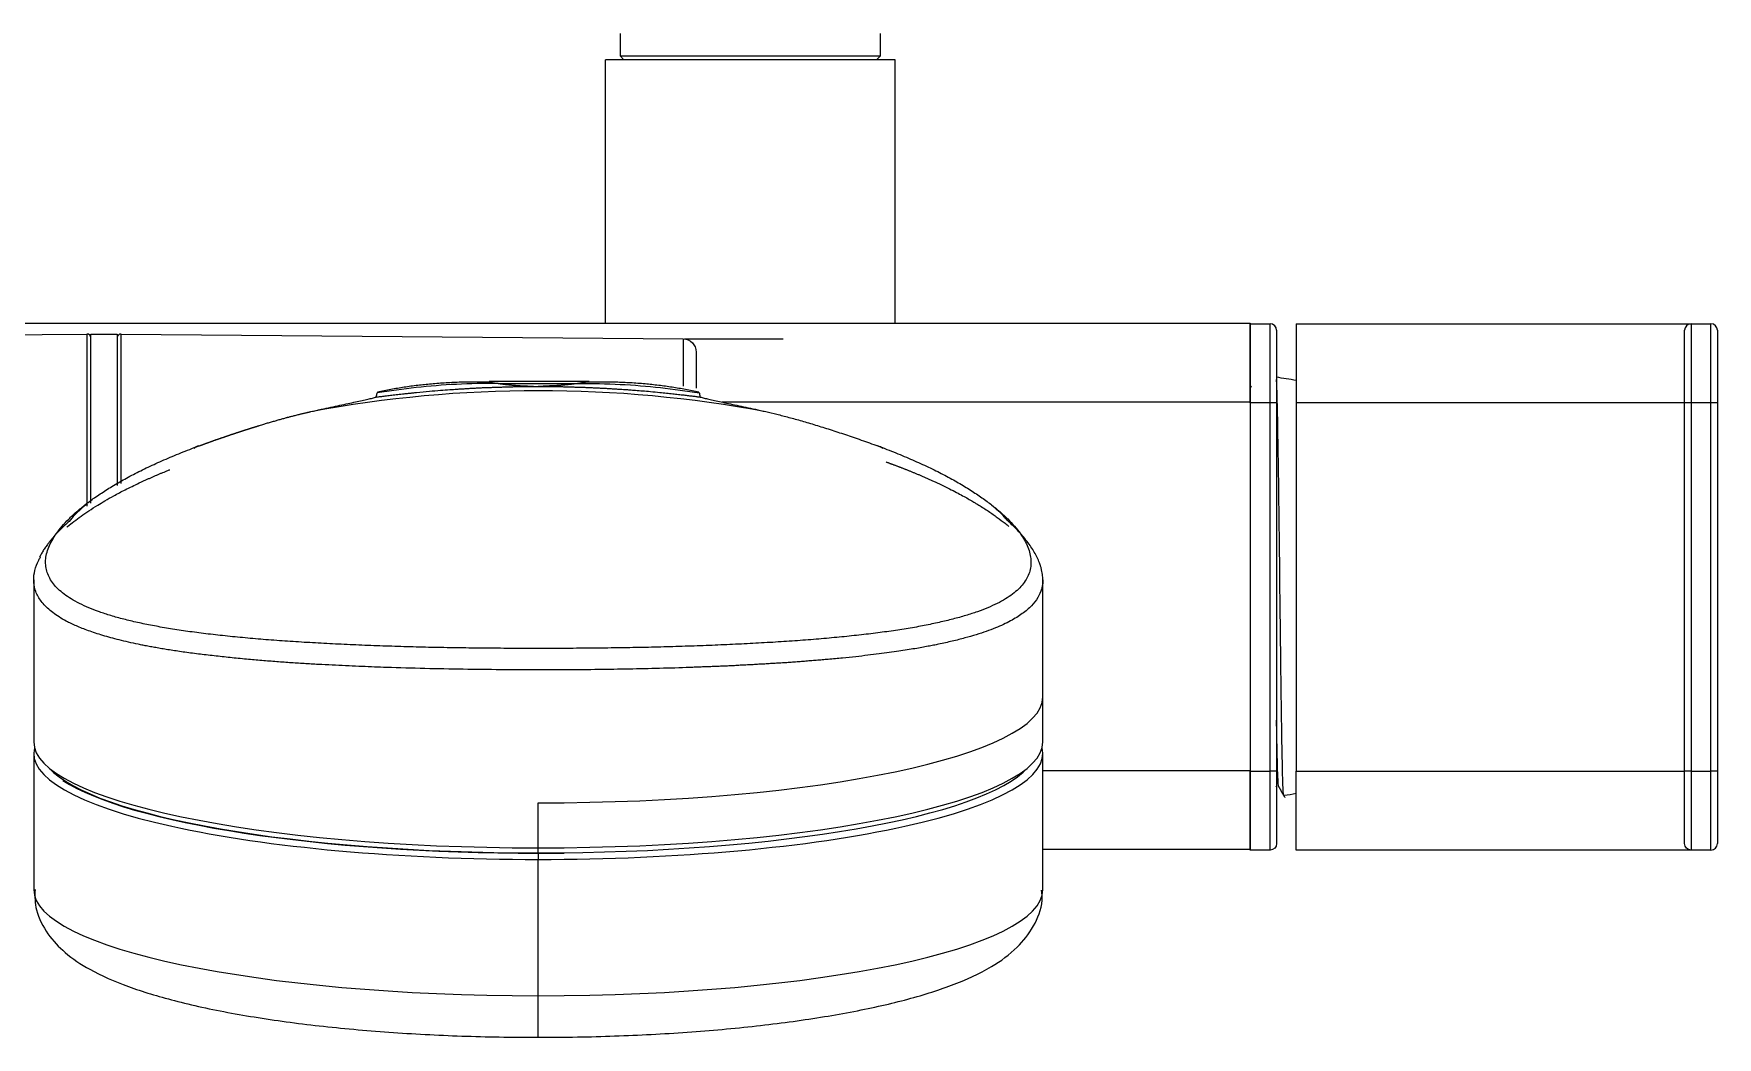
# Model space of a CAD drawing. Header units: millimetres. Extents: x 2915 to 5291, y 1031 to 4391.
# Drawn here: x 3792.6 to 3920.6, y 3915.3 to 3991.6 of the extents above; entities that cross this region are included whole.
import ezdxf

# ---------------------------------------------------------------- set-up
doc = ezdxf.new("R2010")
doc.units = ezdxf.units.MM

msp = doc.modelspace()

# ---------------------------------------------------------------- linework, layer by layer
at = {"linetype": 'Continuous', "lineweight": 18}
for p, q in [((3837.17, 3991.56), (3837.17, 3989.86)), ((3856.97, 3989.86), (3856.97, 3991.56)), ((3837.17, 3989.86), (3837.47, 3989.56)), ((3837.17, 3989.86), (3856.97, 3989.86)), ((3856.67, 3989.56), (3856.97, 3989.86)), ((3858.07, 3989.56), (3836.07, 3989.56)), ((3836.07, 3969.56), (3836.07, 3989.56)), ((3858.07, 3969.56), (3858.07, 3989.56)), ((3781.06, 3969.56), (3885.07, 3969.56)), ((3885.07, 3969.56), (3885.07, 3963.56)), ((3885.07, 3969.51), (3886.57, 3969.51)), ((3885.07, 3963.51), (3885.07, 3969.51)), ((3888.56, 3969.51), (3918.57, 3969.51)), ((3888.56, 3969.51), (3888.56, 3963.51)), ((3918.57, 3969.51), (3920.07, 3969.51)), ((3781.06, 3968.59), (3796.66, 3968.73)), ((3796.66, 3968.73), (3796.66, 3955.64)), ((3796.96, 3968.73), (3798.96, 3968.73)), ((3796.96, 3955.88), (3796.96, 3968.73)), ((3798.96, 3968.73), (3798.96, 3957.22)), ((3799.26, 3968.73), (3841.97, 3968.36)), ((3799.26, 3957.37), (3799.26, 3968.73)), ((3842.07, 3968.36), (3849.57, 3968.36)), ((3887.07, 3969.01), (3887.07, 3963.51)), ((3918.07, 3963.51), (3918.07, 3969.01)), ((3920.57, 3969.01), (3920.57, 3963.51)), ((3842.96, 3967.36), (3842.96, 3964.62)), ((3885.07, 3963.56), (3885.07, 3935.56)), ((3885.07, 3963.51), (3885.07, 3935.51)), ((3887.07, 3963.51), (3887.07, 3935.51)), ((3888.56, 3963.51), (3888.56, 3935.51)), ((3918.07, 3935.51), (3918.07, 3963.51)), ((3920.57, 3963.51), (3920.57, 3935.51)), ((3792.61, 3950.05), (3792.61, 3937.73)), ((3869.31, 3941.15), (3869.31, 3950.1)), ((3869.31, 3937.73), (3869.31, 3941.15)), ((3792.61, 3936.85), (3792.61, 3926.49)), ((3869.31, 3926.49), (3869.31, 3936.85)), ((3885.07, 3935.56), (3885.07, 3929.56)), ((3885.07, 3929.51), (3885.07, 3935.51)), ((3887.07, 3935.51), (3887.07, 3930.01)), ((3888.56, 3929.51), (3888.56, 3935.51)), ((3918.07, 3930.01), (3918.07, 3935.51)), ((3920.57, 3935.51), (3920.57, 3930.01)), ((3885.07, 3929.56), (3869.31, 3929.56)), ((3886.57, 3929.51), (3885.07, 3929.51)), ((3918.57, 3929.51), (3888.56, 3929.51)), ((3920.07, 3929.51), (3918.57, 3929.51))]:
    msp.add_line(p, q, dxfattribs=at)
at = {"linetype": 'Continuous', "lineweight": 13}
for p, q in [((3886.57, 3963.51), (3886.57, 3969.51)), ((3918.57, 3969.51), (3918.57, 3963.51)), ((3920.07, 3963.51), (3920.07, 3969.51)), ((3841.97, 3968.36), (3841.97, 3964.77)), ((3885.07, 3963.56), (3844.93, 3963.56)), ((3886.57, 3963.51), (3885.07, 3963.51)), ((3887.07, 3963.51), (3886.57, 3963.51)), ((3886.57, 3935.51), (3886.57, 3963.51)), ((3918.07, 3963.51), (3888.56, 3963.51)), ((3918.57, 3963.51), (3918.07, 3963.51)), ((3920.07, 3963.51), (3918.57, 3963.51)), ((3918.57, 3963.51), (3918.57, 3935.51)), ((3920.57, 3963.51), (3920.07, 3963.51)), ((3920.07, 3935.51), (3920.07, 3963.51)), ((3869.31, 3935.56), (3885.07, 3935.56)), ((3885.07, 3935.51), (3886.57, 3935.51)), ((3887.07, 3935.51), (3886.57, 3935.51)), ((3886.57, 3929.51), (3886.57, 3935.51)), ((3888.56, 3935.51), (3918.07, 3935.51)), ((3918.57, 3935.51), (3918.07, 3935.51)), ((3918.57, 3935.51), (3918.57, 3929.51)), ((3918.57, 3935.51), (3920.07, 3935.51)), ((3920.07, 3929.51), (3920.07, 3935.51)), ((3920.57, 3935.51), (3920.07, 3935.51)), ((3830.96, 3929.68), (3830.96, 3933.1)), ((3830.96, 3929.28), (3830.96, 3929.68)), ((3830.96, 3929.27), (3830.96, 3928.8)), ((3830.96, 3918.44), (3830.96, 3928.8)), ((3830.96, 3915.28), (3830.96, 3918.44))]:
    msp.add_line(p, q, dxfattribs=at)
at = {"linetype": 'Continuous', "lineweight": 18}
for centre, radius, start, end in [((3886.57, 3969.01), 0.5, 0, 90), ((3918.57, 3969.01), 0.5, 90, 180), ((3920.07, 3969.01), 0.5, 360, 90), ((3796.66, 3968.43), 0.3, 0, 90), ((3799.26, 3968.43), 0.3, 89.9687, 180), ((3879.87, 3915.96), 50, 79.9869, 81.7484), ((3879.87, 3983.06), 50, 278.9485, 280.0131), ((3920.07, 3930.01), 0.5, 270, 360)]:
    msp.add_arc(centre, radius, start, end, dxfattribs=at)
at = {"linetype": 'Continuous', "lineweight": 18, "extrusion": (0, 0, -1)}
for centre, radius, start, end in [((-3841.96, 3967.36), 1, 90.5, 179.998), ((-3886.57, 3930.01), 0.5, 180, 270), ((-3918.57, 3930.01), 0.5, 270, 0)]:
    msp.add_arc(centre, radius, start, end, dxfattribs=at)
at = {"linetype": 'Continuous', "lineweight": 13}
for centre, major_axis, ratio, start_param, end_param in [((3830.96, 3869.95), (94.49, 0), 0.999806, 1.386779, 1.754814), ((3830.96, 4314.91), (350, 0), 0.999865, 4.70364, 4.721138), ((3843.3, 353.54), (0.38, -3611.36), 0.004249, 3.118591, 3.122676), ((3830.96, 3941.15), (38.35, 0), 0.20996, 4.712389, 6.283154), ((3830.96, 3926.49), (38.35, 0), 0.20996, 3.141593, 4.712389), ((3830.96, 3926.49), (38.35, 0), 0.20996, 4.712389, 6.283185)]:
    msp.add_ellipse(centre, major_axis=major_axis, ratio=ratio, start_param=start_param, end_param=end_param, dxfattribs=at)
at = {"linetype": 'Continuous', "lineweight": 18}
for centre, major_axis, ratio, start_param, end_param in [((3805.56, 3958.78), (-0.52, 1.41), 0.642908, 6.168395, 6.585184), ((3856.36, 3958.78), (0.52, 1.41), 0.642906, 5.967745, 6.397975), ((3830.96, 3936.85), (-38.35, 0), 0.20996, 6.228551, 7.853982), ((3830.96, 3937.73), (38.35, 0), 0.20996, 3.141593, 4.712389), ((3830.96, 3937.73), (38.35, 0), 0.20996, 4.712389, 6.283185), ((3830.96, 3936.85), (-38.35, 0), 0.20996, 1.570796, 3.196227), ((3830.96, 3937.24), (37.85, 0), 0.20996, 3.328861, 4.712389), ((3830.96, 3937.24), (-37.95, 0), 0.20996, 0.310772, 1.570796), ((3830.96, 3937.24), (37.85, 0), 0.20996, 4.712389, 6.096702), ((3830.96, 3937.24), (-37.95, 0), 0.20996, 1.570796, 1.622731)]:
    msp.add_ellipse(centre, major_axis=major_axis, ratio=ratio, start_param=start_param, end_param=end_param, dxfattribs=at)
for points, knots in [([(3818.64, 3963.94), (3818.64, 3963.94), (3818.64, 3963.95), (3818.65, 3963.96), (3818.65, 3963.98), (3818.66, 3963.99), (3818.66, 3964), (3818.66, 3964.01), (3818.67, 3964.03), (3818.67, 3964.04), (3818.67, 3964.05), (3818.68, 3964.06), (3818.68, 3964.08), (3818.68, 3964.09), (3818.68, 3964.11), (3818.69, 3964.12), (3818.69, 3964.14), (3818.7, 3964.16), (3818.7, 3964.18), (3818.7, 3964.2), (3818.71, 3964.22), (3818.71, 3964.23), (3818.71, 3964.24), (3818.71, 3964.25)], [0, 0, 0, 0, 0.035104, 0.070768, 0.106995, 0.143782, 0.18113, 0.21904, 0.257511, 0.296544, 0.336137, 0.376292, 0.417008, 0.458286, 0.500125, 0.569394, 0.636725, 0.702117, 0.76557, 0.827086, 0.886662, 0.9443, 1, 1, 1, 1]), ([(3818.65, 3963.94), (3818.7, 3963.95), (3818.81, 3963.96), (3818.97, 3963.98), (3819.15, 3964), (3819.33, 3964.03), (3819.53, 3964.05), (3819.73, 3964.07), (3819.94, 3964.1), (3820.17, 3964.13), (3820.4, 3964.15), (3820.64, 3964.18), (3820.9, 3964.21), (3821.16, 3964.23), (3821.43, 3964.26), (3821.94, 3964.31), (3822.64, 3964.38), (3823.48, 3964.45), (3824.18, 3964.5), (3824.71, 3964.54), (3825.1, 3964.56), (3825.41, 3964.58), (3825.71, 3964.6), (3826.02, 3964.62), (3826.33, 3964.63), (3826.64, 3964.65), (3826.95, 3964.66), (3827.26, 3964.67), (3827.56, 3964.68), (3827.87, 3964.69), (3828.18, 3964.7), (3828.49, 3964.71), (3828.8, 3964.72), (3829.11, 3964.73), (3829.42, 3964.73), (3829.72, 3964.74), (3830.03, 3964.74), (3830.34, 3964.74), (3830.65, 3964.74), (3830.86, 3964.74), (3830.96, 3964.74)], [0, 0, 0, 0, 0.01271, 0.026212, 0.040505, 0.05559, 0.071466, 0.088134, 0.105594, 0.123845, 0.142887, 0.162722, 0.183348, 0.204766, 0.226975, 0.249977, 0.329383, 0.397526, 0.454405, 0.500018, 0.525018, 0.550018, 0.575018, 0.600018, 0.625017, 0.650017, 0.675017, 0.700016, 0.725015, 0.750015, 0.775014, 0.800013, 0.825012, 0.85001, 0.875009, 0.900007, 0.925006, 0.950004, 0.975002, 1, 1, 1, 1]), ([(3827.32, 3965.13), (3827.32, 3965.13), (3827.24, 3965.13), (3827.18, 3965.12), (3827.37, 3965.05), (3827.7, 3965), (3827.9, 3964.97)], [0, 0, 0, 0, 0.00011, 0.397817, 0.746861, 1, 1, 1, 1]), ([(3830.96, 3964.74), (3831.01, 3964.74), (3831.11, 3964.74), (3831.27, 3964.74), (3831.42, 3964.74), (3831.58, 3964.74), (3831.73, 3964.74), (3831.88, 3964.74), (3832.04, 3964.74), (3832.19, 3964.74), (3832.35, 3964.73), (3832.5, 3964.73), (3832.66, 3964.73), (3832.81, 3964.73), (3832.96, 3964.72), (3833.12, 3964.72), (3833.27, 3964.72), (3833.43, 3964.71), (3833.58, 3964.71), (3833.74, 3964.7), (3833.89, 3964.7), (3834.04, 3964.69), (3834.2, 3964.69), (3834.35, 3964.68), (3834.51, 3964.68), (3834.66, 3964.67), (3834.82, 3964.67), (3834.97, 3964.66), (3835.12, 3964.65), (3835.28, 3964.65), (3835.43, 3964.64), (3835.59, 3964.63), (3835.74, 3964.62), (3835.89, 3964.62), (3836.05, 3964.61), (3836.2, 3964.6), (3836.36, 3964.59), (3836.51, 3964.58), (3836.66, 3964.57), (3836.82, 3964.56), (3836.97, 3964.55), (3837.13, 3964.54), (3837.33, 3964.53), (3837.59, 3964.51), (3837.94, 3964.49), (3838.38, 3964.45), (3838.91, 3964.41), (3839.53, 3964.36), (3840.13, 3964.3), (3840.69, 3964.24), (3841.16, 3964.19), (3841.6, 3964.14), (3842, 3964.1), (3842.36, 3964.05), (3842.69, 3964.01), (3842.99, 3963.98), (3843.18, 3963.95), (3843.27, 3963.94)], [0, 0, 0, 0, 0.012499, 0.024998, 0.037497, 0.049996, 0.062495, 0.074994, 0.087494, 0.099993, 0.112492, 0.124992, 0.137491, 0.14999, 0.16249, 0.174989, 0.187489, 0.199988, 0.212488, 0.224988, 0.237487, 0.249987, 0.262487, 0.274987, 0.287486, 0.299986, 0.312486, 0.324986, 0.337486, 0.349986, 0.362486, 0.374986, 0.387486, 0.399986, 0.412487, 0.424987, 0.437487, 0.449987, 0.462487, 0.474988, 0.487488, 0.499988, 0.514046, 0.535325, 0.563825, 0.599545, 0.642486, 0.692646, 0.750026, 0.790915, 0.829049, 0.864427, 0.897051, 0.92692, 0.954034, 0.978394, 1, 1, 1, 1]), ([(3887.61, 3933.67), (3887.61, 3933.66), (3887.61, 3933.67), (3887.6, 3933.69), (3887.6, 3933.7), (3887.6, 3933.72), (3887.59, 3933.74), (3887.59, 3933.75), (3887.59, 3933.79), (3887.58, 3933.87), (3887.57, 3934.06), (3887.56, 3934.3), (3887.55, 3934.49), (3887.55, 3934.71), (3887.54, 3934.82), (3887.54, 3935.01), (3887.53, 3935.08), (3887.53, 3935.18), (3887.53, 3935.21), (3887.53, 3935.28), (3887.52, 3935.46), (3887.52, 3935.8), (3887.51, 3936.3), (3887.49, 3936.84), (3887.48, 3937.43), (3887.48, 3937.86), (3887.47, 3938.13), (3887.47, 3938.19), (3887.47, 3938.3), (3887.47, 3938.47), (3887.46, 3938.64), (3887.46, 3938.99), (3887.45, 3939.47), (3887.44, 3940.22), (3887.43, 3941), (3887.42, 3941.54), (3887.42, 3941.96), (3887.41, 3942.17), (3887.41, 3942.38), (3887.41, 3942.52), (3887.41, 3942.59), (3887.4, 3942.95), (3887.4, 3943.24), (3887.39, 3943.83), (3887.39, 3944.42), (3887.37, 3945.32), (3887.36, 3946.24), (3887.36, 3946.87), (3887.35, 3947.34), (3887.35, 3947.5), (3887.35, 3947.81), (3887.34, 3947.97), (3887.34, 3948.45), (3887.33, 3948.76), (3887.32, 3949.71), (3887.32, 3950.34), (3887.31, 3951.28), (3887.3, 3951.91), (3887.29, 3952.53), (3887.29, 3952.92), (3887.29, 3953), (3887.28, 3953.16), (3887.28, 3953.39), (3887.28, 3953.62), (3887.27, 3954.08), (3887.26, 3954.68), (3887.26, 3955.27), (3887.25, 3955.85), (3887.24, 3956.43), (3887.24, 3956.99), (3887.23, 3957.41), (3887.23, 3957.61), (3887.23, 3957.82), (3887.22, 3957.95), (3887.22, 3958.02), (3887.22, 3958.36), (3887.21, 3958.88), (3887.2, 3959.38), (3887.19, 3960.11), (3887.18, 3960.57), (3887.17, 3961.23), (3887.17, 3961.44), (3887.17, 3961.7), (3887.16, 3961.75), (3887.16, 3961.85), (3887.16, 3961.9), (3887.16, 3962.05), (3887.16, 3962.15), (3887.15, 3962.44), (3887.15, 3962.8), (3887.13, 3963.3), (3887.12, 3963.75), (3887.12, 3964.02), (3887.11, 3964.27), (3887.1, 3964.39), (3887.1, 3964.52), (3887.1, 3964.55), (3887.1, 3964.6), (3887.09, 3964.68), (3887.09, 3964.75), (3887.09, 3964.88), (3887.08, 3965.04), (3887.07, 3965.18), (3887.07, 3965.25), (3887.07, 3965.26)], [0, 0, 0, 0, 0.016372, 0.016372, 0.026355, 0.031347, 0.031347, 0.036338, 0.036338, 0.056305, 0.076271, 0.096238, 0.116204, 0.116204, 0.136171, 0.136171, 0.146154, 0.146154, 0.151146, 0.151146, 0.156137, 0.176104, 0.19607, 0.216037, 0.236003, 0.25597, 0.25597, 0.260961, 0.260961, 0.265953, 0.275936, 0.275936, 0.295903, 0.315869, 0.335835, 0.355802, 0.355802, 0.365785, 0.370777, 0.370777, 0.375768, 0.375768, 0.395735, 0.395735, 0.415701, 0.435668, 0.455634, 0.475601, 0.475601, 0.485584, 0.485584, 0.495567, 0.495567, 0.515534, 0.515534, 0.555467, 0.555467, 0.575433, 0.5954, 0.5954, 0.600391, 0.600391, 0.605383, 0.615366, 0.615366, 0.635332, 0.655299, 0.655299, 0.675265, 0.695232, 0.695232, 0.705215, 0.710207, 0.710207, 0.715198, 0.715198, 0.735165, 0.755131, 0.755131, 0.795064, 0.795064, 0.815031, 0.815031, 0.820022, 0.820022, 0.825014, 0.825014, 0.834997, 0.834997, 0.854964, 0.87493, 0.894897, 0.914863, 0.914863, 0.934829, 0.934829, 0.939821, 0.939821, 0.944813, 0.954796, 0.954796, 0.974762, 0.994729, 1, 1, 1, 1]), ([(3805.15, 3960.22), (3805.17, 3960.23), (3805.22, 3960.24), (3805.29, 3960.27), (3805.36, 3960.29), (3805.43, 3960.32), (3805.49, 3960.34), (3805.56, 3960.37), (3805.63, 3960.39), (3805.69, 3960.41), (3805.76, 3960.44), (3805.82, 3960.46), (3805.88, 3960.48), (3805.95, 3960.51), (3806.01, 3960.53), (3806.07, 3960.55), (3806.13, 3960.57), (3806.19, 3960.59), (3806.25, 3960.62), (3806.31, 3960.64), (3806.37, 3960.66), (3806.43, 3960.68), (3806.49, 3960.7), (3806.55, 3960.72), (3806.61, 3960.74), (3806.66, 3960.76), (3806.72, 3960.78), (3806.78, 3960.8), (3806.83, 3960.82), (3806.89, 3960.84), (3806.94, 3960.86), (3807, 3960.87), (3807.05, 3960.89), (3807.1, 3960.91), (3807.15, 3960.93), (3807.21, 3960.95), (3807.26, 3960.96), (3807.31, 3960.98), (3807.36, 3961), (3807.41, 3961.02), (3807.46, 3961.03), (3807.51, 3961.05), (3807.55, 3961.06), (3807.6, 3961.08), (3807.65, 3961.1), (3807.7, 3961.11), (3807.74, 3961.13), (3807.79, 3961.14), (3807.84, 3961.16), (3807.88, 3961.17), (3807.93, 3961.19), (3807.97, 3961.2), (3808.01, 3961.22), (3808.06, 3961.23), (3808.1, 3961.25), (3808.14, 3961.26), (3808.18, 3961.27), (3808.23, 3961.29), (3808.27, 3961.3), (3808.31, 3961.32), (3808.35, 3961.33), (3808.39, 3961.34), (3808.43, 3961.35), (3808.46, 3961.37), (3808.5, 3961.38), (3808.54, 3961.39), (3808.58, 3961.4), (3808.62, 3961.42), (3808.65, 3961.43), (3808.69, 3961.44), (3808.72, 3961.45), (3808.76, 3961.46), (3808.79, 3961.47), (3808.83, 3961.48), (3808.86, 3961.5), (3808.9, 3961.51), (3808.93, 3961.52), (3808.96, 3961.53), (3809, 3961.54), (3809.03, 3961.55), (3809.06, 3961.56), (3809.09, 3961.57), (3809.12, 3961.58), (3809.15, 3961.59), (3809.18, 3961.6), (3809.21, 3961.61), (3809.24, 3961.61), (3809.27, 3961.62), (3809.3, 3961.63), (3809.32, 3961.64), (3809.35, 3961.65), (3809.38, 3961.66), (3809.41, 3961.67), (3809.43, 3961.68), (3809.46, 3961.68), (3809.48, 3961.69), (3809.51, 3961.7), (3809.53, 3961.71), (3809.56, 3961.71), (3809.58, 3961.72), (3809.61, 3961.73), (3809.63, 3961.74), (3809.65, 3961.74), (3809.67, 3961.75), (3809.7, 3961.76), (3809.72, 3961.76), (3809.74, 3961.77), (3809.76, 3961.78), (3809.88, 3961.81), (3810.09, 3961.88), (3810.39, 3961.97), (3810.69, 3962.05), (3810.98, 3962.14), (3811.27, 3962.22), (3811.55, 3962.3), (3811.76, 3962.36), (3811.91, 3962.4), (3812, 3962.42), (3812.11, 3962.45), (3812.22, 3962.48), (3812.35, 3962.51), (3812.48, 3962.55), (3812.63, 3962.58), (3812.76, 3962.62), (3812.87, 3962.64), (3812.96, 3962.67), (3813.05, 3962.69), (3813.14, 3962.71), (3813.23, 3962.73), (3813.32, 3962.75), (3813.41, 3962.77), (3813.5, 3962.79), (3813.58, 3962.81), (3813.64, 3962.82), (3813.67, 3962.83)], [0, 0, 0, 0, 0.006732, 0.013423, 0.020073, 0.026682, 0.033251, 0.039778, 0.046264, 0.05271, 0.059114, 0.065478, 0.0718, 0.078082, 0.084322, 0.090522, 0.09668, 0.102798, 0.108874, 0.11491, 0.120904, 0.126858, 0.13277, 0.138642, 0.144473, 0.150262, 0.156011, 0.161719, 0.167385, 0.173011, 0.178596, 0.18414, 0.189642, 0.195104, 0.200525, 0.205905, 0.211244, 0.216542, 0.221799, 0.227015, 0.23219, 0.237324, 0.242417, 0.24747, 0.252481, 0.257451, 0.262381, 0.267269, 0.272116, 0.276923, 0.281688, 0.286413, 0.291096, 0.295739, 0.300341, 0.304901, 0.309421, 0.3139, 0.318338, 0.322735, 0.327091, 0.331406, 0.33568, 0.339913, 0.344105, 0.348257, 0.352367, 0.356436, 0.360465, 0.364452, 0.368399, 0.372304, 0.376169, 0.379993, 0.383775, 0.387517, 0.391218, 0.394878, 0.398497, 0.402075, 0.405612, 0.409109, 0.412564, 0.415978, 0.419352, 0.422684, 0.425976, 0.429227, 0.432436, 0.435605, 0.438733, 0.44182, 0.444866, 0.447871, 0.450835, 0.453759, 0.456641, 0.459483, 0.462283, 0.465043, 0.467762, 0.470439, 0.473076, 0.475672, 0.478227, 0.480741, 0.483215, 0.485647, 0.488038, 0.523969, 0.559897, 0.595823, 0.631746, 0.667666, 0.703584, 0.739499, 0.750388, 0.762819, 0.776791, 0.792304, 0.809358, 0.827954, 0.84809, 0.869768, 0.882792, 0.895816, 0.908839, 0.921863, 0.934886, 0.947909, 0.960932, 0.973955, 0.986978, 1, 1, 1, 1]), ([(3818.64, 3963.94), (3818.64, 3963.94), (3818.64, 3963.94), (3818.64, 3963.94), (3818.64, 3963.94), (3818.64, 3963.94), (3818.64, 3963.94), (3818.64, 3963.94), (3818.65, 3963.94), (3818.65, 3963.94), (3818.65, 3963.94), (3818.65, 3963.94), (3818.65, 3963.94), (3818.65, 3963.94), (3818.65, 3963.94), (3818.65, 3963.94), (3818.65, 3963.94), (3818.65, 3963.94)], [0, 0, 0, 0, 0.037791, 0.065926, 0.085756, 0.101021, 0.118655, 0.143695, 0.178065, 0.222491, 0.277301, 0.342669, 0.481387, 0.614907, 0.744741, 0.872532, 1, 1, 1, 1]), ([(3796.69, 3955.82), (3796.32, 3955.54), (3795.81, 3955.1), (3795.43, 3954.66), (3795.3, 3954.49)], [0, 0, 0, 0, 0.626817, 1, 1, 1, 1]), ([(3866.61, 3954.56), (3866.54, 3954.65), (3866.22, 3955.03), (3865.79, 3955.41), (3865.4, 3955.71)], [0, 0, 0, 0, 0.22169, 1, 1, 1, 1]), ([(3792.61, 3950.05), (3792.61, 3950.28), (3792.67, 3950.77), (3792.9, 3951.36), (3793.08, 3951.71), (3793.13, 3951.79)], [0, 0, 0, 0, 0.420393, 0.860716, 1, 1, 1, 1]), ([(3887.23, 3934.33), (3887.23, 3934.33), (3887.23, 3934.33), (3887.22, 3934.35), (3887.21, 3934.39), (3887.2, 3934.49), (3887.2, 3934.56), (3887.19, 3934.66), (3887.19, 3934.68), (3887.19, 3934.7), (3887.19, 3934.71), (3887.19, 3934.75), (3887.18, 3934.83), (3887.18, 3934.92), (3887.17, 3935.11), (3887.16, 3935.25), (3887.15, 3935.57), (3887.14, 3935.75), (3887.13, 3936.13), (3887.13, 3936.35), (3887.12, 3936.63), (3887.12, 3936.69), (3887.12, 3936.81), (3887.11, 3936.99), (3887.11, 3937.18), (3887.1, 3937.56), (3887.09, 3937.84), (3887.08, 3938.41), (3887.08, 3938.71), (3887.07, 3939.14), (3887.07, 3939.25), (3887.06, 3939.37)], [0, 0, 0, 0, 0.020895, 0.020895, 0.125367, 0.125367, 0.229838, 0.229838, 0.242897, 0.242897, 0.255956, 0.255956, 0.282074, 0.334309, 0.334309, 0.438781, 0.438781, 0.543252, 0.543252, 0.647723, 0.647723, 0.673841, 0.673841, 0.699959, 0.752194, 0.752194, 0.856666, 0.856666, 0.961137, 0.961137, 1, 1, 1, 1]), ([(3792.72, 3926.51), (3792.68, 3925.96), (3792.74, 3924.74), (3793.67, 3923.04), (3795.06, 3921.58), (3797.01, 3920.28), (3799.69, 3919.11), (3803.27, 3918.02), (3807.5, 3917.1), (3812.32, 3916.35), (3817.53, 3915.8), (3823.01, 3915.43), (3827.55, 3915.29), (3830.2, 3915.28), (3830.96, 3915.28)], [0, 0, 0, 0, 0.044353, 0.105812, 0.169997, 0.248081, 0.351029, 0.45172, 0.55744, 0.659854, 0.760669, 0.860681, 0.960293, 1, 1, 1, 1]), ([(3830.96, 3915.28), (3831.96, 3915.28), (3834.84, 3915.3), (3839.58, 3915.47), (3845.01, 3915.85), (3850.11, 3916.42), (3854.78, 3917.17), (3858.93, 3918.09), (3862.52, 3919.21), (3865.27, 3920.47), (3867.28, 3921.91), (3868.61, 3923.6), (3869.32, 3925.24), (3869.24, 3926.2), (3869.2, 3926.47)], [0, 0, 0, 0, 0.052191, 0.151646, 0.251308, 0.351302, 0.451929, 0.553707, 0.657685, 0.766321, 0.850687, 0.916383, 0.977642, 1, 1, 1, 1])]:
    msp.add_open_spline(points, degree=3, knots=knots, dxfattribs=at)
at = {"linetype": 'Continuous', "lineweight": 13}
for points, knots in [([(3827.9, 3964.97), (3826.84, 3964.98), (3823.71, 3964.91), (3820.66, 3964.57), (3818.71, 3964.25)], [0, 0, 0, 0, 0.338013, 1, 1, 1, 1]), ([(3834.6, 3965.13), (3834.63, 3965.13), (3834.67, 3965.13), (3834.69, 3965.12), (3834.69, 3965.11), (3834.69, 3965.11), (3834.68, 3965.11), (3834.67, 3965.1), (3834.65, 3965.09), (3834.62, 3965.08), (3834.58, 3965.07), (3834.55, 3965.06), (3834.51, 3965.05), (3834.47, 3965.05), (3834.43, 3965.04), (3834.38, 3965.03), (3834.35, 3965.02), (3834.33, 3965.02), (3834.3, 3965.01), (3834.28, 3965.01), (3834.25, 3965.01), (3834.23, 3965), (3834.2, 3965), (3834.17, 3964.99), (3834.14, 3964.99), (3834.11, 3964.98), (3834.08, 3964.98), (3834.05, 3964.98), (3834.03, 3964.97), (3834.02, 3964.97)], [0, 0, 0, 0, 0.147705, 0.290997, 0.325951, 0.360976, 0.396071, 0.431238, 0.499301, 0.564579, 0.606447, 0.647497, 0.687729, 0.727145, 0.765747, 0.803538, 0.819109, 0.834603, 0.85002, 0.865361, 0.880625, 0.895812, 0.910923, 0.925958, 0.940918, 0.955801, 0.970609, 0.985342, 1, 1, 1, 1]), ([(3834.02, 3964.97), (3835.08, 3964.98), (3838.21, 3964.91), (3841.26, 3964.57), (3843.2, 3964.25)], [0, 0, 0, 0, 0.338013, 1, 1, 1, 1]), ([(3843.27, 3963.94), (3843.27, 3963.94), (3843.27, 3963.94), (3843.27, 3963.94), (3843.27, 3963.94), (3843.27, 3963.94), (3843.27, 3963.94), (3843.27, 3963.94), (3843.27, 3963.94), (3843.27, 3963.94), (3843.27, 3963.94), (3843.27, 3963.94)], [0, 0, 0, 0, 0.106875, 0.213935, 0.32157, 0.430161, 0.540082, 0.651692, 0.765334, 0.881335, 1, 1, 1, 1]), ([(3857.39, 3959.01), (3857.41, 3959), (3857.46, 3958.98), (3857.54, 3958.96), (3857.61, 3958.93), (3857.69, 3958.9), (3857.76, 3958.87), (3857.84, 3958.84), (3857.92, 3958.81), (3858.01, 3958.78), (3858.09, 3958.75), (3858.17, 3958.72), (3858.26, 3958.69), (3858.35, 3958.65), (3858.44, 3958.62), (3858.53, 3958.58), (3858.62, 3958.55), (3858.71, 3958.51), (3858.81, 3958.47), (3858.9, 3958.44), (3859, 3958.4), (3859.1, 3958.36), (3859.2, 3958.32), (3859.3, 3958.28), (3859.4, 3958.24), (3859.5, 3958.19), (3859.61, 3958.15), (3859.71, 3958.11), (3859.82, 3958.06), (3859.93, 3958.02), (3860.03, 3957.97), (3860.14, 3957.92), (3860.25, 3957.88), (3860.36, 3957.83), (3860.48, 3957.78), (3860.59, 3957.73), (3860.7, 3957.68), (3860.82, 3957.63), (3860.93, 3957.57), (3861.05, 3957.52), (3861.17, 3957.47), (3861.46, 3957.33), (3861.9, 3957.12), (3862.47, 3956.83), (3862.97, 3956.57), (3863.41, 3956.33), (3863.8, 3956.11), (3864.14, 3955.91), (3864.6, 3955.63), (3865.18, 3955.26), (3865.85, 3954.79), (3866.35, 3954.41), (3866.64, 3954.18), (3866.73, 3954.1)], [0, 0, 0, 0, 0.00584, 0.011821, 0.017943, 0.024204, 0.030607, 0.03715, 0.043834, 0.050658, 0.057622, 0.064728, 0.071974, 0.07936, 0.086887, 0.094554, 0.102362, 0.110311, 0.1184, 0.12663, 0.135, 0.143511, 0.152162, 0.160954, 0.169887, 0.17896, 0.188174, 0.197528, 0.207022, 0.216658, 0.226434, 0.23635, 0.246407, 0.256604, 0.266942, 0.277421, 0.28804, 0.2988, 0.3097, 0.320741, 0.331922, 0.343244, 0.405387, 0.462904, 0.515793, 0.564056, 0.607692, 0.646701, 0.681083, 0.774473, 0.864819, 0.95212, 1, 1, 1, 1]), ([(3795.12, 3954.05), (3795.14, 3954.06), (3795.32, 3954.21), (3795.67, 3954.49), (3796.21, 3954.89), (3796.81, 3955.3), (3797.42, 3955.69), (3798.05, 3956.07), (3798.74, 3956.46), (3799.6, 3956.92), (3800.34, 3957.27), (3800.85, 3957.51), (3801.07, 3957.61), (3801.29, 3957.71), (3801.51, 3957.81), (3801.72, 3957.9), (3801.93, 3957.99), (3802.13, 3958.08), (3802.33, 3958.16), (3802.53, 3958.24), (3802.72, 3958.32), (3802.86, 3958.38), (3802.94, 3958.41), (3802.95, 3958.41)], [0, 0, 0, 0, 0.011376, 0.097992, 0.187354, 0.279463, 0.374319, 0.446349, 0.534534, 0.638872, 0.759362, 0.783817, 0.80769, 0.83098, 0.853689, 0.875814, 0.897358, 0.918319, 0.938698, 0.958494, 0.977708, 0.99634, 1, 1, 1, 1]), ([(3869.31, 3950.04), (3869.31, 3950.04), (3869.31, 3949.92), (3869.29, 3949.68), (3869.19, 3949.23), (3868.95, 3948.68), (3868.47, 3948.06), (3867.77, 3947.47), (3867.02, 3947), (3866.31, 3946.65), (3865.7, 3946.38), (3865.01, 3946.12), (3864.24, 3945.87), (3863.38, 3945.62), (3862.42, 3945.38), (3861.62, 3945.2), (3860.99, 3945.07), (3860.57, 3944.99), (3860.1, 3944.9), (3859.57, 3944.81), (3858.98, 3944.72), (3858.34, 3944.62), (3857.62, 3944.52), (3856.84, 3944.41), (3855.99, 3944.31), (3855.07, 3944.2), (3854.06, 3944.1), (3853.21, 3944.02), (3852.54, 3943.96), (3852.09, 3943.92), (3851.64, 3943.89), (3851.19, 3943.85), (3850.74, 3943.82), (3850.29, 3943.78), (3849.85, 3943.75), (3849.4, 3943.72), (3848.95, 3943.7), (3848.51, 3943.67), (3848.06, 3943.64), (3847.62, 3943.62), (3847.18, 3943.59), (3846.74, 3943.57), (3846.31, 3943.55), (3845.88, 3943.52), (3845.44, 3943.5), (3845.02, 3943.48), (3844.59, 3943.47), (3844.17, 3943.45), (3843.75, 3943.43), (3843.33, 3943.42), (3842.91, 3943.4), (3841.87, 3943.36), (3840.19, 3943.31), (3837.87, 3943.26), (3835.55, 3943.22), (3833.25, 3943.2), (3830.78, 3943.2), (3828.11, 3943.21), (3825.22, 3943.24), (3822.32, 3943.3), (3820.08, 3943.36), (3818.5, 3943.42), (3817.55, 3943.46), (3816.56, 3943.5), (3815.54, 3943.55), (3814.5, 3943.6), (3813.42, 3943.66), (3812.32, 3943.73), (3811.21, 3943.81), (3810.07, 3943.9), (3809.11, 3943.98), (3808.31, 3944.06), (3807.69, 3944.12), (3807.07, 3944.18), (3806.47, 3944.25), (3805.87, 3944.32), (3805.27, 3944.39), (3804.68, 3944.46), (3804.11, 3944.54), (3803.57, 3944.62), (3803.06, 3944.7), (3802.57, 3944.77), (3802.12, 3944.85), (3801.69, 3944.93), (3801.29, 3945), (3800.91, 3945.07), (3800.17, 3945.23), (3799.11, 3945.47), (3797.86, 3945.81), (3796.77, 3946.17), (3795.85, 3946.53), (3795.12, 3946.88), (3794.53, 3947.22), (3794.06, 3947.55), (3793.65, 3947.89), (3793.32, 3948.24), (3793.05, 3948.59), (3792.84, 3948.96), (3792.66, 3949.43), (3792.61, 3949.8), (3792.61, 3950.04), (3792.61, 3950.05)], [0, 0, 0, 0, 0.000276, 0.011516, 0.022655, 0.04509, 0.067884, 0.09104, 0.114561, 0.12658, 0.139055, 0.151986, 0.165373, 0.179217, 0.193518, 0.208277, 0.21327, 0.218823, 0.224934, 0.231604, 0.238832, 0.24662, 0.254966, 0.263871, 0.273335, 0.283357, 0.293939, 0.305079, 0.309624, 0.314128, 0.31859, 0.32301, 0.327389, 0.331725, 0.33602, 0.340273, 0.344484, 0.348653, 0.35278, 0.356866, 0.36091, 0.364912, 0.368872, 0.372791, 0.376667, 0.380502, 0.384295, 0.388046, 0.391756, 0.395424, 0.399049, 0.402634, 0.422675, 0.442413, 0.461849, 0.480984, 0.499817, 0.523404, 0.547462, 0.571994, 0.597, 0.60503, 0.613443, 0.62224, 0.631419, 0.640981, 0.650927, 0.661255, 0.671966, 0.683061, 0.694539, 0.700983, 0.707449, 0.713937, 0.720445, 0.726974, 0.733525, 0.74034, 0.746927, 0.753284, 0.759412, 0.765311, 0.77098, 0.77642, 0.781631, 0.786612, 0.791364, 0.811899, 0.831535, 0.850273, 0.868114, 0.885059, 0.898546, 0.911914, 0.925162, 0.938291, 0.951303, 0.964198, 0.976976, 0.999359, 1, 1, 1, 1])]:
    msp.add_open_spline(points, degree=3, knots=knots, dxfattribs=at)
at = {"linetype": 'Continuous', "lineweight": 18}
for points, degree in [([(3827.39, 3965.06), (3822.88, 3965.2), (3818.75, 3964.31)], 2), ([(3834.83, 3965.13), (3827.32, 3965.13)], 1), ([(3827.9, 3964.97), (3827.95, 3964.96), (3828.05, 3964.95), (3828.2, 3964.93), (3828.34, 3964.92), (3828.47, 3964.9), (3828.6, 3964.89), (3828.72, 3964.88), (3828.84, 3964.86), (3828.96, 3964.85), (3829.08, 3964.84), (3829.21, 3964.83), (3829.34, 3964.82), (3829.48, 3964.81), (3829.62, 3964.8), (3829.77, 3964.79), (3829.93, 3964.79), (3830.1, 3964.78), (3830.28, 3964.77), (3830.48, 3964.76), (3830.7, 3964.75), (3830.87, 3964.75), (3830.96, 3964.74)], 3), ([(3834.02, 3964.97), (3833.97, 3964.96), (3833.87, 3964.95), (3833.72, 3964.93), (3833.58, 3964.92), (3833.45, 3964.9), (3833.32, 3964.89), (3833.2, 3964.88), (3833.08, 3964.86), (3832.96, 3964.85), (3832.84, 3964.84), (3832.71, 3964.83), (3832.58, 3964.82), (3832.44, 3964.81), (3832.3, 3964.8), (3832.15, 3964.79), (3831.99, 3964.79), (3831.82, 3964.78), (3831.63, 3964.77), (3831.44, 3964.76), (3831.21, 3964.75), (3831.05, 3964.75), (3830.96, 3964.74)], 3), ([(3843.17, 3964.31), (3839.04, 3965.2), (3834.6, 3965.06)], 2), ([(3885.16, 3964.69), (3885.11, 3964.77), (3885.07, 3964.85)], 2), ([(3813.67, 3962.83), (3813.94, 3962.89), (3814.47, 3963.01), (3815.21, 3963.17), (3815.89, 3963.32), (3816.51, 3963.45), (3817.08, 3963.57), (3817.58, 3963.68), (3818.01, 3963.78), (3818.37, 3963.86), (3818.56, 3963.91), (3818.65, 3963.94)], 3), ([(3818.65, 3963.94), (3818.65, 3963.94), (3818.65, 3963.94), (3818.65, 3963.94)], 3), ([(3843.27, 3963.94), (3843.27, 3963.94), (3843.26, 3963.94), (3843.27, 3963.94), (3843.27, 3963.94)], 3), ([(3843.27, 3963.94), (3843.35, 3963.91), (3843.55, 3963.86), (3843.91, 3963.78), (3844.34, 3963.68), (3844.84, 3963.57), (3845.4, 3963.45), (3846.03, 3963.32), (3846.71, 3963.17), (3847.45, 3963.01), (3847.98, 3962.89), (3848.25, 3962.83)], 3), ([(3848.25, 3962.83), (3848.52, 3962.77), (3849.08, 3962.64), (3849.99, 3962.4), (3850.98, 3962.13), (3852.03, 3961.82), (3853.13, 3961.47), (3854.29, 3961.09), (3855.5, 3960.68), (3856.34, 3960.37), (3856.77, 3960.22)], 3), ([(3856.77, 3960.22), (3857.23, 3960.05), (3858.14, 3959.7), (3859.42, 3959.16), (3860.62, 3958.62), (3861.74, 3958.06), (3862.77, 3957.5), (3863.72, 3956.93), (3864.58, 3956.36), (3865.36, 3955.79), (3866.05, 3955.23), (3866.65, 3954.67), (3867.17, 3954.12), (3867.59, 3953.58), (3867.93, 3953.05), (3868.18, 3952.53), (3868.34, 3952.02), (3868.41, 3951.54), (3868.4, 3951.06), (3868.3, 3950.6), (3868.11, 3950.17), (3867.83, 3949.75), (3867.46, 3949.34), (3867.01, 3948.96), (3866.47, 3948.59), (3865.85, 3948.25), (3865.14, 3947.92), (3864.34, 3947.62), (3863.46, 3947.33), (3862.49, 3947.06), (3861.44, 3946.81), (3860.31, 3946.57), (3859.09, 3946.35), (3857.79, 3946.15), (3856.42, 3945.97), (3854.97, 3945.8), (3853.46, 3945.65), (3851.88, 3945.51), (3850.25, 3945.39), (3848.57, 3945.28), (3846.84, 3945.19), (3845.07, 3945.1), (3843.26, 3945.03), (3841.43, 3944.97), (3839.56, 3944.92), (3837.68, 3944.88), (3835.77, 3944.86), (3833.86, 3944.84), (3831.93, 3944.83), (3830.01, 3944.83), (3828.09, 3944.84), (3826.17, 3944.86), (3824.26, 3944.88), (3822.38, 3944.92), (3820.51, 3944.97), (3818.68, 3945.03), (3816.87, 3945.1), (3815.1, 3945.19), (3813.37, 3945.28), (3811.69, 3945.39), (3810.05, 3945.51), (3808.48, 3945.65), (3806.96, 3945.8), (3805.51, 3945.97), (3804.14, 3946.15), (3802.84, 3946.35), (3801.62, 3946.57), (3800.49, 3946.8), (3799.44, 3947.05), (3798.47, 3947.32), (3797.59, 3947.61), (3796.79, 3947.92), (3796.08, 3948.24), (3795.45, 3948.59), (3794.91, 3948.96), (3794.46, 3949.34), (3794.09, 3949.74), (3793.82, 3950.16), (3793.62, 3950.6), (3793.52, 3951.06), (3793.5, 3951.53), (3793.58, 3952.02), (3793.74, 3952.52), (3793.99, 3953.04), (3794.32, 3953.57), (3794.75, 3954.11), (3795.26, 3954.67), (3795.86, 3955.22), (3796.55, 3955.79), (3797.33, 3956.36), (3798.2, 3956.93), (3799.15, 3957.5), (3800.18, 3958.06), (3801.3, 3958.62), (3802.5, 3959.16), (3803.78, 3959.7), (3804.69, 3960.05), (3805.15, 3960.22)], 3), ([(3795.3, 3954.49), (3793.72, 3953.08), (3793.06, 3951.78)], 2), ([(3869.27, 3949.48), (3869.63, 3951.82), (3866.61, 3954.56)], 2), ([(3887.03, 3934.32), (3887.03, 3934.33), (3887.03, 3934.33)], 2), ([(3887.22, 3934.33), (3887.46, 3933.92), (3887.7, 3933.51)], 2)]:
    msp.add_open_spline(points, degree=degree, dxfattribs=at)

doc.saveas('drawing.dxf')
